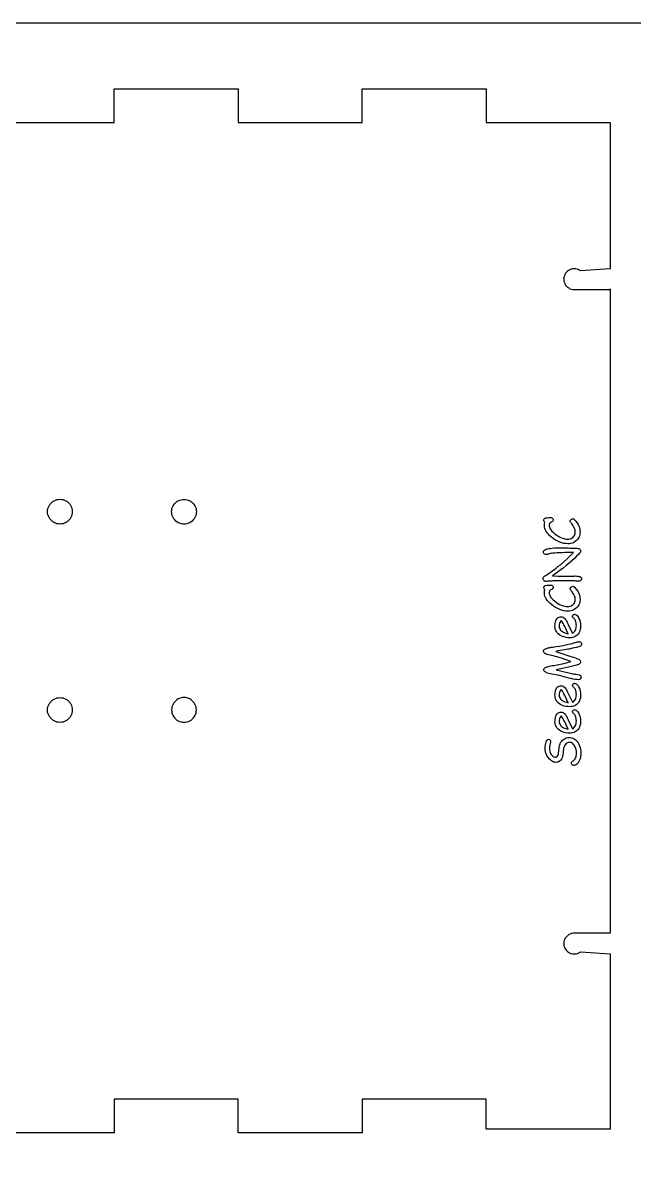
# Model space of a CAD drawing. Extents: x 0 to 650, y 186 to 551.
# Drawn here: x 150.1 to 248.8, y 368.5 to 551.4 of the extents above; entities that cross this region are included whole.
import ezdxf

# ---------------------------------------------------------------- set-up
doc = ezdxf.new("R2010")
doc.units = 0
doc.layers.get('0').update_dxf_attribs({"linetype": 'CONTINUOUS'})

msp = doc.modelspace()

# ---------------------------------------------------------------- linework, layer by layer
at = {"color": 7}
msp.add_lwpolyline([(650.24, 551.399992), (650.24, 185.639992), (0, 185.639992), (0, 551.399992), (650.24, 551.399992), (650.24, 551.399992)], dxfattribs=at)
at = {"color": 1}
msp.add_lwpolyline([(144.919982, 535.320099), (164.919942, 535.320099), (164.919942, 540.720139), (184.919902, 540.720139), (184.919902, 535.320099), (204.919862, 535.320099), (204.919862, 540.720139), (224.920104, 540.720139), (224.920104, 535.320099), (244.920064, 535.320099), (244.920064, 511.700074), (240.140067, 511.359997), (240.140067, 511.359997), (239.939971, 511.480223), (239.739876, 511.58013), (239.540062, 511.659999), (239.319929, 511.700074), (239.100078, 511.700074), (238.859907, 511.680037), (238.640056, 511.620206), (238.640056, 511.620206), (238.640056, 511.620206), (238.419922, 511.540054), (238.220109, 511.440148), (238.040051, 511.300166), (237.880031, 511.160183), (237.740049, 510.980126), (237.63986, 510.78003), (237.539953, 510.580217), (237.539953, 510.580217), (237.539953, 510.580217), (237.480122, 510.360083), (237.460084, 510.120194), (237.460084, 509.900061), (237.480122, 509.68021), (237.539953, 509.480114), (237.63986, 509.259981), (237.740049, 509.060168), (237.740049, 509.060168), (237.740049, 509.060168), (237.900069, 508.88011), (238.060089, 508.72009), (238.239864, 508.600146), (238.43996, 508.480201), (238.660093, 508.40005), (238.879944, 508.359974), (239.120116, 508.340219), (239.120116, 508.340219), (244.920064, 508.340219), (244.920064, 508.440126), (244.920064, 404.519977), (239.120116, 404.519977), (239.120116, 404.519977), (238.899982, 404.500221), (238.680131, 404.460146), (238.459998, 404.379994), (238.259902, 404.280088), (238.080127, 404.160143), (237.920107, 404.000123), (237.760087, 403.820066), (237.760087, 403.820066), (237.760087, 403.820066), (237.63986, 403.640008), (237.539953, 403.420157), (237.480122, 403.220061), (237.440047, 403.00021), (237.440047, 402.780077), (237.460084, 402.540188), (237.519916, 402.320054), (237.519916, 402.320054), (237.519916, 402.320054), (237.620104, 402.100203), (237.720011, 401.920146), (237.859993, 401.740088), (238.020013, 401.580068), (238.180033, 401.440086), (238.380129, 401.340179), (238.59998, 401.23999), (238.59998, 401.23999), (238.59998, 401.23999), (238.839869, 401.180159), (239.060002, 401.160121), (239.299891, 401.160121), (239.520024, 401.200197), (239.739876, 401.280066), (239.939971, 401.379972), (240.140067, 401.500199), (240.140067, 401.500199), (244.920064, 401.160121), (244.920064, 372.920119), (224.920104, 372.920119), (224.920104, 377.720154), (204.919862, 377.720154), (204.919862, 372.300077), (184.919902, 372.300077), (184.919902, 377.720154), (164.919942, 377.720154), (164.919942, 372.300077), (144.919982, 372.300077)], dxfattribs=at)
at = {"color": 5}
for points in [[(154.1399, 472.52001), (154.159938, 472.780219), (154.200013, 473.020108), (154.279882, 473.239959), (154.380071, 473.460092), (154.500016, 473.660188), (154.660036, 473.839963), (154.820056, 474.020021), (155.000113, 474.160003), (155.199927, 474.279948), (155.42006, 474.380137), (155.659949, 474.460006), (155.90012, 474.500081), (156.140009, 474.520119), (156.140009, 474.520119), (156.140009, 474.520119), (156.399936, 474.500081), (156.640107, 474.460006), (156.879996, 474.380137), (157.080091, 474.279948), (157.299942, 474.160003), (157.48, 474.020021), (157.64002, 473.839963), (157.80004, 473.660188), (157.919984, 473.460092), (158.019891, 473.239959), (158.080004, 473.020108), (158.140118, 472.780219), (158.140118, 472.52001), (158.140118, 472.52001), (158.140118, 472.52001), (158.140118, 472.260083), (158.080004, 472.020194), (158.019891, 471.800061), (157.919984, 471.58021), (157.80004, 471.380114), (157.64002, 471.200057), (157.48, 471.019999), (157.299942, 470.880017), (157.080091, 470.760072), (156.879996, 470.660166), (156.640107, 470.580014), (156.399936, 470.540221), (156.140009, 470.520183), (156.140009, 470.520183), (156.140009, 470.520183), (155.90012, 470.540221), (155.659949, 470.580014), (155.42006, 470.660166), (155.199927, 470.760072), (155.000113, 470.880017), (154.820056, 471.019999), (154.660036, 471.200057), (154.500016, 471.380114), (154.380071, 471.58021), (154.279882, 471.800061), (154.200013, 472.020194), (154.159938, 472.260083), (154.1399, 472.52001), (154.1399, 472.52001)], [(174.159898, 472.499972), (174.179936, 472.760181), (174.220011, 473.00007), (174.29988, 473.220203), (174.400069, 473.440054), (174.520013, 473.64015), (174.659996, 473.839963), (174.840053, 473.999983), (175.020111, 474.139966), (175.219924, 474.260192), (175.440058, 474.360099), (175.679947, 474.439968), (175.920118, 474.480043), (176.160007, 474.500081), (176.160007, 474.500081), (176.160007, 474.500081), (176.419933, 474.480043), (176.660104, 474.439968), (176.879956, 474.360099), (177.100089, 474.260192), (177.299902, 474.139966), (177.499998, 473.999983), (177.660018, 473.839963), (177.8, 473.64015), (177.919944, 473.440054), (178.020133, 473.220203), (178.100002, 473.00007), (178.140078, 472.760181), (178.160116, 472.499972), (178.160116, 472.499972), (178.160116, 472.499972), (178.140078, 472.260083), (178.100002, 472.020194), (178.020133, 471.780023), (177.919944, 471.560172), (177.8, 471.360077), (177.660018, 471.180019), (177.499998, 470.999961), (177.299902, 470.859979), (177.100089, 470.740034), (176.879956, 470.640128), (176.660104, 470.559977), (176.419933, 470.520183), (176.160007, 470.500146), (176.160007, 470.500146), (176.160007, 470.500146), (175.920118, 470.520183), (175.679947, 470.559977), (175.440058, 470.640128), (175.219924, 470.740034), (175.020111, 470.859979), (174.840053, 470.999961), (174.659996, 471.180019), (174.520013, 471.360077), (174.400069, 471.560172), (174.29988, 471.780023), (174.220011, 472.020194), (174.179936, 472.260083), (174.159898, 472.499972), (174.159898, 472.499972)], [(154.1399, 440.519961), (154.159938, 440.760132), (154.200013, 441.020059), (154.279882, 441.240192), (154.380071, 441.460043), (154.500016, 441.660139), (154.660036, 441.840197), (154.820056, 442.019972), (155.000113, 442.159954), (155.199927, 442.280181), (155.42006, 442.380088), (155.659949, 442.459957), (155.90012, 442.500032), (156.140009, 442.52007), (156.140009, 442.52007), (156.140009, 442.52007), (156.399936, 442.500032), (156.640107, 442.459957), (156.879996, 442.380088), (157.080091, 442.280181), (157.299942, 442.159954), (157.48, 442.019972), (157.64002, 441.840197), (157.80004, 441.660139), (157.919984, 441.460043), (158.019891, 441.240192), (158.080004, 441.020059), (158.140118, 440.760132), (158.140118, 440.519961), (158.140118, 440.519961), (158.140118, 440.519961), (158.140118, 440.260034), (158.080004, 440.020146), (158.019891, 439.800012), (157.919984, 439.580161), (157.80004, 439.380066), (157.64002, 439.17997), (157.48, 439.01995), (157.299942, 438.879968), (157.080091, 438.760023), (156.879996, 438.660117), (156.640107, 438.579966), (156.399936, 438.540172), (156.140009, 438.520134), (156.140009, 438.520134), (156.140009, 438.520134), (155.90012, 438.540172), (155.659949, 438.579966), (155.42006, 438.660117), (155.199927, 438.760023), (155.000113, 438.879968), (154.820056, 439.01995), (154.660036, 439.17997), (154.500016, 439.380066), (154.380071, 439.580161), (154.279882, 439.800012), (154.200013, 440.020146), (154.159938, 440.260034), (154.1399, 440.519961), (154.1399, 440.519961)], [(174.159898, 440.539999), (174.179936, 440.280072), (174.220011, 440.040183), (174.29988, 439.82005), (174.400069, 439.600199), (174.520013, 439.400103), (174.659996, 439.200008), (174.840053, 439.039988), (175.020111, 438.900006), (175.219924, 438.760023), (175.440058, 438.660117), (175.679947, 438.600003), (175.920118, 438.540172), (176.160007, 438.540172), (176.160007, 438.540172), (176.160007, 438.540172), (176.419933, 438.540172), (176.660104, 438.600003), (176.879956, 438.660117), (177.100089, 438.760023), (177.299902, 438.900006), (177.499998, 439.039988), (177.660018, 439.200008), (177.8, 439.400103), (177.919944, 439.600199), (178.020133, 439.82005), (178.100002, 440.040183), (178.140078, 440.280072), (178.160116, 440.539999), (178.160116, 440.539999), (178.160116, 440.539999), (178.140078, 440.78017), (178.100002, 441.020059), (178.020133, 441.259948), (177.919944, 441.480081), (177.8, 441.680177), (177.660018, 441.859952), (177.499998, 442.019972), (177.299902, 442.179992), (177.100089, 442.300219), (176.879956, 442.400126), (176.660104, 442.479994), (176.419933, 442.52007), (176.160007, 442.540108), (176.160007, 442.540108), (176.160007, 442.540108), (175.920118, 442.52007), (175.679947, 442.479994), (175.440058, 442.400126), (175.219924, 442.300219), (175.020111, 442.179992), (174.840053, 442.019972), (174.659996, 441.859952), (174.520013, 441.680177), (174.400069, 441.480081), (174.29988, 441.259948), (174.220011, 441.020059), (174.179936, 440.78017), (174.159898, 440.539999), (174.159898, 440.539999)]]:
    msp.add_lwpolyline(points, dxfattribs=at)
at = {"color": 3}
for points in [[(234.32008, 470.220181), (234.340118, 470.399957), (234.340118, 470.559977), (234.340118, 470.559977), (234.359873, 470.699959), (234.399949, 470.820186), (234.399949, 470.820186), (234.32008, 470.900054), (234.259967, 470.980206), (234.219891, 471.060074), (234.200136, 471.159981), (234.200136, 471.159981), (234.219891, 471.26017), (234.259967, 471.340039), (234.340118, 471.42019), (234.419987, 471.459983), (234.559969, 471.500059), (234.559969, 471.500059), (234.780102, 471.540134), (235.019991, 471.560172), (235.299956, 471.560172), (235.299956, 471.560172), (235.399862, 471.560172), (235.500051, 471.520097), (235.57992, 471.480021), (235.57992, 471.480021), (235.640033, 471.42019), (235.699864, 471.360077), (235.719902, 471.280208), (235.719902, 471.180019), (235.719902, 471.180019), (235.719902, 471.10015), (235.680109, 470.999961), (235.619996, 470.94013), (235.540127, 470.880017), (235.439938, 470.820186), (235.439938, 470.820186), (235.340031, 470.760072), (235.240124, 470.719997), (235.180011, 470.660166), (235.139936, 470.62009), (235.139936, 470.62009), (235.139936, 470.559977), (235.119898, 470.480108), (235.09986, 470.360163), (235.09986, 470.220181), (235.09986, 470.220181), (235.119898, 470.060161), (235.180011, 469.900141), (235.25988, 469.740121), (235.380107, 469.560063), (235.540127, 469.380006), (235.719902, 469.199948), (235.940036, 469.000134), (235.940036, 469.000134), (235.940036, 469.000134), (236.240038, 468.800039), (236.499964, 468.599943), (236.779929, 468.440206), (237.059893, 468.319979), (237.320102, 468.220072), (237.580029, 468.140203), (237.839956, 468.100128), (238.099882, 468.100128), (238.099882, 468.100128), (238.27994, 468.100128), (238.459998, 468.140203), (238.640056, 468.200034), (238.800076, 468.300223), (238.940058, 468.40013), (238.940058, 468.40013), (239.08004, 468.540112), (239.179947, 468.680094), (239.24006, 468.840114), (239.280136, 469.000134), (239.299891, 469.180192), (239.299891, 469.180192), (239.299891, 469.380006), (239.260098, 469.580101), (239.199984, 469.780197), (239.100078, 469.98001), (239.100078, 469.98001), (239.039964, 470.080199), (238.980133, 470.180106), (238.879944, 470.320088), (238.780038, 470.480108), (238.660093, 470.640128), (238.660093, 470.640128), (238.579942, 470.760072), (238.539867, 470.840223), (238.500073, 470.920092), (238.500073, 470.980206), (238.500073, 470.980206), (238.500073, 471.080112), (238.539867, 471.159981), (238.620018, 471.240132), (238.620018, 471.240132), (238.699887, 471.299963), (238.800076, 471.340039), (238.899982, 471.360077), (238.899982, 471.360077), (238.999889, 471.340039), (239.100078, 471.299963), (239.199984, 471.220094), (239.199984, 471.220094), (239.40008, 470.960168), (239.580138, 470.719997), (239.739876, 470.46007), (239.860102, 470.200143), (239.960009, 469.959972), (240.020122, 469.700046), (240.059916, 469.440119), (240.079953, 469.180192), (240.079953, 469.180192), (240.059916, 468.960059), (240.039878, 468.759963), (239.980047, 468.56015), (239.88014, 468.360054), (239.779951, 468.179997), (239.639969, 468.019977), (239.479949, 467.859957), (239.479949, 467.859957), (239.479949, 467.859957), (239.280136, 467.700219), (239.060002, 467.559954), (238.839869, 467.460048), (238.59998, 467.400217), (238.360091, 467.340103), (238.099882, 467.340103), (238.099882, 467.340103), (238.099882, 467.340103), (237.780124, 467.360141), (237.440047, 467.400217), (237.120007, 467.480086), (236.799967, 467.60003), (236.459889, 467.76005), (236.120093, 467.940108), (235.800053, 468.159959), (235.459976, 468.420168), (235.459976, 468.420168), (235.200049, 468.640019), (234.959878, 468.860152), (234.760064, 469.080003), (234.620082, 469.320174), (234.4801, 469.540026), (234.399949, 469.780197), (234.340118, 470.000048), (234.32008, 470.220181), (234.32008, 470.220181)], [(234.559969, 461.26019), (234.460062, 461.279946), (234.340118, 461.320021), (234.239929, 461.42021), (234.239929, 461.42021), (234.16006, 461.520117), (234.119984, 461.620023), (234.099947, 461.760006), (234.099947, 461.760006), (234.119984, 461.820119), (234.140022, 461.899988), (234.219891, 461.980139), (234.300042, 462.060008), (234.399949, 462.160197), (234.539931, 462.240066), (234.539931, 462.240066), (234.539931, 462.240066), (234.999953, 462.560106), (235.439938, 462.860108), (235.840129, 463.140072), (236.22, 463.420037), (236.560078, 463.700001), (236.899873, 463.940172), (236.899873, 463.940172), (236.899873, 463.940172), (237.440047, 464.41995), (237.979938, 464.90001), (238.500073, 465.400108), (239.019927, 465.919961), (239.019927, 465.919961), (238.899982, 465.919961), (238.739962, 465.919961), (238.539867, 465.919961), (238.060089, 465.919961), (238.060089, 465.919961), (237.600067, 465.919961), (237.160082, 465.900206), (236.759891, 465.880168), (236.38002, 465.880168), (236.019904, 465.840092), (235.699864, 465.820054), (235.399862, 465.779979), (235.399862, 465.779979), (235.399862, 465.779979), (235.340031, 465.779979), (235.25988, 465.760223), (235.139936, 465.720148), (234.999953, 465.680072), (234.999953, 465.680072), (234.839933, 465.639997), (234.719989, 465.619959), (234.600044, 465.600203), (234.600044, 465.600203), (234.4801, 465.619959), (234.359873, 465.639997), (234.280004, 465.70011), (234.219891, 465.779979), (234.180098, 465.880168), (234.16006, 466.000112), (234.16006, 466.000112), (234.16006, 466.000112), (234.180098, 466.120057), (234.239929, 466.200208), (234.32008, 466.300114), (234.440024, 466.379983), (234.600044, 466.440097), (234.780102, 466.50021), (234.999953, 466.560041), (235.25988, 466.600117), (235.559882, 466.620154), (235.879922, 466.659948), (236.240038, 466.659948), (236.619909, 466.659948), (236.619909, 466.659948), (236.820004, 466.659948), (237.040138, 466.659948), (237.280027, 466.659948), (237.580029, 466.659948), (237.880031, 466.659948), (237.880031, 466.659948), (238.200071, 466.659948), (238.500073, 466.640192), (238.739962, 466.640192), (238.960096, 466.640192), (239.139871, 466.640192), (239.139871, 466.640192), (239.260098, 466.640192), (239.40008, 466.640192), (239.5601, 466.620154), (239.759913, 466.580079), (239.759913, 466.580079), (239.88014, 466.560041), (239.960009, 466.519966), (240.039878, 466.460134), (240.099991, 466.379983), (240.120029, 466.280077), (240.140067, 466.18017), (240.140067, 466.18017), (240.140067, 466.18017), (240.120029, 466.059943), (240.079953, 465.939999), (239.980047, 465.820054), (239.860102, 465.680072), (239.860102, 465.680072), (239.520024, 465.339994), (239.159909, 464.980161), (238.739962, 464.600008), (238.299978, 464.220137), (237.839956, 463.819946), (237.34014, 463.420037), (236.799967, 463.00009), (236.240038, 462.580143), (235.640033, 462.140159), (236.499964, 462.120121), (237.379933, 462.100083), (237.379933, 462.100083), (237.519916, 462.100083), (237.679936, 462.100083), (237.859993, 462.100083), (238.080127, 462.120121), (238.320016, 462.120121), (238.320016, 462.120121), (238.559904, 462.120121), (238.780038, 462.120121), (238.960096, 462.120121), (239.120116, 462.120121), (239.260098, 462.140159), (239.260098, 462.140159), (239.499987, 462.120121), (239.72012, 462.100083), (239.899896, 462.080046), (240.039878, 462.03997), (240.140067, 461.980139), (240.219936, 461.899988), (240.280049, 461.820119), (240.300087, 461.739968), (240.300087, 461.739968), (240.280049, 461.599986), (240.239973, 461.500079), (240.160104, 461.400172), (240.160104, 461.400172), (240.079953, 461.340059), (239.980047, 461.299983), (239.88014, 461.299983), (239.88014, 461.299983), (239.779951, 461.299983), (239.680044, 461.299983), (239.540062, 461.299983), (239.40008, 461.320021), (239.40008, 461.320021), (239.24006, 461.340059), (239.120116, 461.340059), (238.999889, 461.340059), (238.92002, 461.340059), (238.92002, 461.340059), (238.780038, 461.340059), (238.620018, 461.340059), (238.419922, 461.360097), (238.200071, 461.360097), (238.200071, 461.360097), (237.979938, 461.360097), (237.79988, 461.380134), (237.63986, 461.380134), (237.499878, 461.380134), (237.499878, 461.380134), (237.359896, 461.380134), (237.18012, 461.380134), (236.980024, 461.360097), (236.740136, 461.360097), (236.740136, 461.360097), (236.499964, 461.360097), (236.299869, 461.360097), (236.120093, 461.360097), (235.980111, 461.360097), (235.980111, 461.360097), (235.859884, 461.340059), (235.699864, 461.340059), (235.500051, 461.320021), (235.279918, 461.299983), (235.279918, 461.299983), (235.060067, 461.279946), (234.859971, 461.279946), (234.699951, 461.26019), (234.559969, 461.26019), (234.559969, 461.26019)], [(238.500073, 460.099974), (238.500073, 460.200163), (238.539867, 460.280032), (238.620018, 460.360183), (238.620018, 460.360183), (238.699887, 460.420014), (238.800076, 460.46009), (238.899982, 460.480128), (238.899982, 460.480128), (238.999889, 460.46009), (239.100078, 460.420014), (239.199984, 460.340146), (239.199984, 460.340146), (239.40008, 460.080219), (239.580138, 459.82001), (239.739876, 459.580121), (239.860102, 459.320194), (239.960009, 459.059986), (240.020122, 458.820097), (240.059916, 458.56017), (240.079953, 458.299961), (240.079953, 458.299961), (240.059916, 458.08011), (240.039878, 457.880014), (239.980047, 457.680201), (239.88014, 457.480106), (239.779951, 457.300048), (239.639969, 457.140028), (239.479949, 456.980008), (239.479949, 456.980008), (239.479949, 456.980008), (239.280136, 456.819988), (239.060002, 456.680006), (238.839869, 456.580099), (238.59998, 456.499948), (238.360091, 456.460154), (238.099882, 456.440117), (238.099882, 456.440117), (238.099882, 456.440117), (237.780124, 456.460154), (237.440047, 456.519986), (237.120007, 456.600137), (236.799967, 456.720081), (236.459889, 456.880101), (236.120093, 457.060159), (235.800053, 457.28001), (235.459976, 457.520181), (235.459976, 457.520181), (235.200049, 457.76007), (234.959878, 457.980203), (234.760064, 458.200054), (234.620082, 458.439943), (234.4801, 458.660077), (234.399949, 458.88021), (234.340118, 459.120099), (234.32008, 459.33995), (234.32008, 459.33995), (234.340118, 459.520008), (234.340118, 459.680028), (234.340118, 459.680028), (234.359873, 459.82001), (234.399949, 459.939954), (234.399949, 459.939954), (234.32008, 460.020106), (234.259967, 460.099974), (234.219891, 460.180126), (234.200136, 460.280032), (234.200136, 460.280032), (234.219891, 460.380221), (234.259967, 460.46009), (234.340118, 460.520203), (234.419987, 460.580034), (234.559969, 460.62011), (234.559969, 460.62011), (234.780102, 460.640148), (235.019991, 460.660186), (235.299956, 460.680223), (235.299956, 460.680223), (235.399862, 460.660186), (235.500051, 460.640148), (235.57992, 460.600072), (235.57992, 460.600072), (235.640033, 460.539959), (235.699864, 460.46009), (235.719902, 460.380221), (235.719902, 460.30007), (235.719902, 460.30007), (235.719902, 460.200163), (235.680109, 460.120012), (235.619996, 460.060181), (235.540127, 459.98003), (235.439938, 459.939954), (235.439938, 459.939954), (235.340031, 459.880123), (235.240124, 459.840048), (235.180011, 459.780217), (235.139936, 459.740141), (235.139936, 459.740141), (235.139936, 459.680028), (235.119898, 459.600159), (235.09986, 459.480214), (235.09986, 459.33995), (235.09986, 459.33995), (235.119898, 459.180212), (235.180011, 459.020192), (235.25988, 458.840134), (235.380107, 458.680114), (235.540127, 458.500057), (235.719902, 458.299961), (235.940036, 458.120186), (235.940036, 458.120186), (235.940036, 458.120186), (236.240038, 457.900052), (236.499964, 457.719994), (236.779929, 457.559974), (237.059893, 457.44003), (237.320102, 457.340123), (237.580029, 457.259972), (237.839956, 457.220179), (238.099882, 457.200141), (238.099882, 457.200141), (238.27994, 457.220179), (238.459998, 457.259972), (238.640056, 457.320086), (238.800076, 457.419992), (238.940058, 457.520181), (238.940058, 457.520181), (239.08004, 457.660163), (239.179947, 457.800146), (239.24006, 457.960166), (239.280136, 458.120186), (239.299891, 458.299961), (239.299891, 458.299961), (239.299891, 458.500057), (239.260098, 458.700152), (239.199984, 458.899966), (239.100078, 459.080023), (239.100078, 459.080023), (239.039964, 459.180212), (238.980133, 459.300157), (238.879944, 459.440139), (238.780038, 459.600159), (238.660093, 459.760179), (238.660093, 459.760179), (238.579942, 459.860086), (238.539867, 459.959992), (238.500073, 460.020106), (238.500073, 460.099974), (238.500073, 460.099974)], [(239.319929, 453.400019), (239.380042, 453.580077), (239.439873, 453.760134), (239.459911, 453.940192), (239.479949, 454.140006), (239.479949, 454.140006), (239.459911, 454.340101), (239.439873, 454.540197), (239.380042, 454.760048), (239.380042, 454.760048), (239.319929, 454.920068), (239.260098, 455.080088), (239.199984, 455.179994), (239.120116, 455.280183), (239.060002, 455.340014), (239.060002, 455.340014), (238.960096, 455.400128), (238.899982, 455.479997), (238.859907, 455.54011), (238.839869, 455.619979), (238.839869, 455.619979), (238.859907, 455.70013), (238.899982, 455.779999), (238.940058, 455.86015), (238.940058, 455.86015), (239.019927, 455.919981), (239.100078, 455.940019), (239.179947, 455.960057), (239.179947, 455.960057), (239.299891, 455.940019), (239.420118, 455.899943), (239.520024, 455.840112), (239.619931, 455.740206), (239.72012, 455.619979), (239.820027, 455.459959), (239.899896, 455.280183), (239.899896, 455.280183), (239.899896, 455.280183), (240.020122, 455.000219), (240.099991, 454.700217), (240.140067, 454.41997), (240.160104, 454.140006), (240.160104, 454.140006), (240.160104, 453.880079), (240.120029, 453.620152), (240.059916, 453.379981), (239.980047, 453.140092), (239.860102, 452.939997), (239.739876, 452.760221), (239.739876, 452.760221), (239.739876, 452.760221), (239.599893, 452.600201), (239.439873, 452.479974), (239.260098, 452.36003), (239.060002, 452.280161), (238.859907, 452.220048), (238.640056, 452.179972), (238.399884, 452.179972), (238.399884, 452.179972), (238.399884, 452.179972), (238.080127, 452.179972), (237.780124, 452.220048), (237.499878, 452.300199), (237.239951, 452.380068), (236.980024, 452.500012), (236.759891, 452.660032), (236.759891, 452.660032), (236.759891, 452.660032), (236.560078, 452.820052), (236.400058, 452.980072), (236.260076, 453.16013), (236.159887, 453.359943), (236.080018, 453.580077), (236.039942, 453.80021), (236.019904, 454.040099), (236.019904, 454.040099), (236.019904, 454.040099), (236.039942, 454.279988), (236.05998, 454.520159), (236.100056, 454.719972), (236.159887, 454.90003), (236.240038, 455.080088), (236.240038, 455.080088), (236.319907, 455.22007), (236.440133, 455.340014), (236.560078, 455.440203), (236.70006, 455.500034), (236.86008, 455.560148), (237.040138, 455.560148), (237.040138, 455.560148), (237.040138, 455.560148), (237.18012, 455.54011), (237.34014, 455.500034), (237.480122, 455.400128), (237.600067, 455.280183), (237.740049, 455.140201), (237.740049, 455.140201), (237.780124, 455.06005), (237.839956, 454.960143), (237.900069, 454.840199), (237.979938, 454.700217), (238.060089, 454.520159), (238.159996, 454.320063), (238.159996, 454.320063), (238.839869, 452.880166), (238.839869, 452.880166), (238.999889, 453.00011), (239.120116, 453.120054), (239.220022, 453.260037), (239.319929, 453.400019), (239.319929, 453.400019)], [(237.600067, 453.979986), (237.460084, 454.240194), (237.34014, 454.460046), (237.219913, 454.660141), (237.120007, 454.820161), (237.000062, 454.960143), (237.000062, 454.960143), (236.899873, 454.820161), (236.820004, 454.660141), (236.759891, 454.480083), (236.720098, 454.25995), (236.70006, 454.040099), (236.70006, 454.040099), (236.720098, 453.860041), (236.759891, 453.700021), (236.840042, 453.540001), (236.939949, 453.400019), (237.059893, 453.280074), (237.059893, 453.280074), (237.219913, 453.16013), (237.399971, 453.060223), (237.620104, 452.960034), (237.880031, 452.880166), (238.139958, 452.820052), (237.600067, 453.979986), (237.600067, 453.979986)], [(234.440024, 446.659988), (234.340118, 446.740139), (234.280004, 446.820008), (234.239929, 446.920197), (234.219891, 447.040141), (234.219891, 447.040141), (234.239929, 447.12001), (234.259967, 447.220199), (234.32008, 447.28003), (234.399949, 447.340143), (234.500138, 447.399974), (234.500138, 447.399974), (234.620082, 447.44005), (234.760064, 447.480126), (234.920084, 447.539957), (235.119898, 447.580032), (235.340031, 447.620108), (235.599958, 447.680221), (235.879922, 447.720014), (235.879922, 447.720014), (235.879922, 447.720014), (236.38002, 447.820203), (236.919911, 447.92011), (237.460084, 448.040054), (238.020013, 448.180037), (238.579942, 448.340057), (238.579942, 448.340057), (237.839956, 448.620021), (237.099969, 448.879948), (236.319907, 449.100081), (235.540127, 449.320214), (234.979916, 449.440159), (234.979916, 449.440159), (234.780102, 449.479952), (234.600044, 449.540066), (234.440024, 449.620217), (234.440024, 449.620217), (234.340118, 449.680048), (234.259967, 449.740161), (234.200136, 449.840068), (234.180098, 449.920219), (234.16006, 450.020126), (234.16006, 450.020126), (234.180098, 450.099994), (234.219891, 450.200183), (234.280004, 450.280052), (234.379911, 450.340166), (234.4801, 450.399997), (234.620082, 450.46011), (234.80014, 450.520223), (234.80014, 450.520223), (234.80014, 450.520223), (234.880009, 450.539979), (234.999953, 450.560017), (235.119898, 450.580054), (235.299956, 450.600092), (235.480013, 450.640168), (235.699864, 450.660206), (235.699864, 450.660206), (235.699864, 450.660206), (236.240038, 450.740074), (236.779929, 450.819943), (237.280027, 450.920132), (237.760087, 451.020039), (238.200071, 451.119946), (238.620018, 451.220134), (238.620018, 451.220134), (239.280136, 451.400192), (239.280136, 451.400192), (239.479949, 451.460023), (239.639969, 451.500099), (239.759913, 451.540174), (239.860102, 451.540174), (239.919933, 451.560212), (239.919933, 451.560212), (240.020122, 451.540174), (240.120029, 451.500099), (240.199898, 451.439986), (240.199898, 451.439986), (240.260011, 451.340079), (240.300087, 451.26021), (240.300087, 451.160021), (240.300087, 451.160021), (240.300087, 451.060114), (240.260011, 450.960208), (240.17986, 450.880057), (240.099991, 450.819943), (240.099991, 450.819943), (239.980047, 450.760112), (239.860102, 450.699999), (239.680044, 450.660206), (239.479949, 450.600092), (238.839869, 450.480148), (238.839869, 450.480148), (238.699887, 450.440072), (238.539867, 450.399997), (238.340053, 450.360203), (238.11992, 450.320128), (237.859993, 450.260014), (237.580029, 450.220221), (237.259989, 450.160108), (236.919911, 450.099994), (236.560078, 450.040163), (236.159887, 449.98005), (236.159887, 449.98005), (238.43996, 449.220026), (239.159909, 449.000174), (239.159909, 449.000174), (239.439873, 448.899986), (239.660007, 448.800079), (239.860102, 448.700172), (239.860102, 448.700172), (239.960009, 448.640059), (240.059916, 448.56019), (240.099991, 448.480039), (240.140067, 448.380132), (240.160104, 448.279943), (240.160104, 448.279943), (240.140067, 448.180037), (240.099991, 448.08013), (240.020122, 447.999979), (239.919933, 447.92011), (239.919933, 447.92011), (239.799989, 447.880034), (239.660007, 447.820203), (239.499987, 447.780128), (239.08004, 447.660183), (239.08004, 447.660183), (238.399884, 447.480126), (237.699973, 447.300068), (236.959987, 447.140048), (236.22, 446.980028), (236.899873, 446.860083), (238.899982, 446.359986), (238.899982, 446.359986), (239.060002, 446.339948), (239.24006, 446.320192), (239.439873, 446.280117), (239.680044, 446.240041), (239.939971, 446.18021), (239.939971, 446.18021), (240.039878, 446.120097), (240.140067, 446.059983), (240.199898, 445.980114), (240.219936, 445.899963), (240.239973, 445.800057), (240.239973, 445.800057), (240.219936, 445.680112), (240.17986, 445.580206), (240.099991, 445.500054), (240.099991, 445.500054), (240.020122, 445.440223), (239.919933, 445.420186), (239.820027, 445.400148), (239.820027, 445.400148), (239.5601, 445.420186), (239.280136, 445.440223), (238.960096, 445.500054), (238.620018, 445.580206), (238.259902, 445.660074), (236.740136, 446.080021), (235.540127, 446.300154), (235.540127, 446.300154), (235.279918, 446.359986), (235.040029, 446.420099), (234.839933, 446.480212), (234.679913, 446.540043), (234.539931, 446.600157), (234.440024, 446.659988), (234.440024, 446.659988)], [(239.319929, 442.280181), (239.380042, 442.440201), (239.439873, 442.619977), (239.459911, 442.820072), (239.479949, 443.020168), (239.479949, 443.020168), (239.459911, 443.199943), (239.439873, 443.400039), (239.380042, 443.64021), (239.380042, 443.64021), (239.319929, 443.799948), (239.260098, 443.940212), (239.199984, 444.060157), (239.120116, 444.140026), (239.060002, 444.220177), (239.060002, 444.220177), (238.960096, 444.280008), (238.899982, 444.340121), (238.859907, 444.41999), (238.839869, 444.480103), (238.839869, 444.480103), (238.859907, 444.58001), (238.899982, 444.660161), (238.940058, 444.719992), (238.940058, 444.719992), (239.019927, 444.780106), (239.100078, 444.820181), (239.179947, 444.840219), (239.179947, 444.840219), (239.299891, 444.820181), (239.420118, 444.780106), (239.520024, 444.699954), (239.619931, 444.600048), (239.72012, 444.480103), (239.820027, 444.340121), (239.899896, 444.160063), (239.899896, 444.160063), (239.899896, 444.160063), (240.020122, 443.860061), (240.099991, 443.580097), (240.140067, 443.300132), (240.160104, 443.020168), (240.160104, 443.020168), (240.160104, 442.740203), (240.120029, 442.479994), (240.059916, 442.240106), (239.980047, 442.019972), (239.860102, 441.820159), (239.739876, 441.640101), (239.739876, 441.640101), (239.739876, 441.640101), (239.599893, 441.480081), (239.439873, 441.340099), (239.260098, 441.240192), (239.060002, 441.160041), (238.859907, 441.10021), (238.640056, 441.060134), (238.399884, 441.040097), (238.399884, 441.040097), (238.399884, 441.040097), (238.080127, 441.060134), (237.780124, 441.10021), (237.499878, 441.160041), (237.239951, 441.259948), (236.980024, 441.380174), (236.759891, 441.520157), (236.759891, 441.520157), (236.759891, 441.520157), (236.560078, 441.680177), (236.400058, 441.859952), (236.260076, 442.04001), (236.159887, 442.240106), (236.080018, 442.440201), (236.039942, 442.68009), (236.019904, 442.919979), (236.019904, 442.919979), (236.019904, 442.919979), (236.039942, 443.16015), (236.05998, 443.380001), (236.100056, 443.600134), (236.159887, 443.780192), (236.240038, 443.940212), (236.240038, 443.940212), (236.319907, 444.09995), (236.440133, 444.220177), (236.560078, 444.320083), (236.70006, 444.380197), (236.86008, 444.41999), (237.040138, 444.440028), (237.040138, 444.440028), (237.040138, 444.440028), (237.18012, 444.41999), (237.34014, 444.360159), (237.480122, 444.280008), (237.600067, 444.160063), (237.740049, 444.000043), (237.740049, 444.000043), (237.780124, 443.940212), (237.839956, 443.840023), (237.900069, 443.720079), (237.979938, 443.560059), (238.060089, 443.400039), (238.159996, 443.199943), (238.159996, 443.199943), (238.839869, 441.760046), (238.839869, 441.760046), (238.999889, 441.859952), (239.120116, 442.000217), (239.220022, 442.120161), (239.319929, 442.280181), (239.319929, 442.280181)], [(237.600067, 442.860148), (237.460084, 443.120074), (237.34014, 443.340208), (237.219913, 443.540021), (237.120007, 443.700041), (237.000062, 443.840023), (237.000062, 443.840023), (236.899873, 443.700041), (236.820004, 443.519983), (236.759891, 443.340208), (236.720098, 443.140112), (236.70006, 442.919979), (236.70006, 442.919979), (236.720098, 442.740203), (236.759891, 442.580183), (236.840042, 442.420163), (236.939949, 442.280181), (237.059893, 442.140199), (237.059893, 442.140199), (237.219913, 442.019972), (237.399971, 441.920066), (237.620104, 441.840197), (237.880031, 441.760046), (238.139958, 441.680177), (237.600067, 442.860148), (237.600067, 442.860148)], [(238.839869, 440.219959), (238.859907, 440.320148), (238.899982, 440.400017), (238.940058, 440.46013), (238.940058, 440.46013), (239.019927, 440.519961), (239.100078, 440.560037), (239.179947, 440.580074), (239.179947, 440.580074), (239.299891, 440.560037), (239.420118, 440.519961), (239.520024, 440.440092), (239.619931, 440.340186), (239.72012, 440.219959), (239.820027, 440.079977), (239.899896, 439.900201), (239.899896, 439.900201), (239.899896, 439.900201), (240.020122, 439.600199), (240.099991, 439.319952), (240.140067, 439.039988), (240.160104, 438.760023), (240.160104, 438.760023), (240.160104, 438.480059), (240.120029, 438.220132), (240.059916, 437.979961), (239.980047, 437.76011), (239.860102, 437.560014), (239.739876, 437.360201), (239.739876, 437.360201), (239.739876, 437.360201), (239.599893, 437.220219), (239.439873, 437.079954), (239.260098, 436.980048), (239.060002, 436.900179), (238.859907, 436.840066), (238.640056, 436.79999), (238.399884, 436.779952), (238.399884, 436.779952), (238.399884, 436.779952), (238.080127, 436.79999), (237.780124, 436.840066), (237.499878, 436.900179), (237.239951, 437.000086), (236.980024, 437.12003), (236.759891, 437.260012), (236.759891, 437.260012), (236.759891, 437.260012), (236.560078, 437.420032), (236.400058, 437.60009), (236.260076, 437.780148), (236.159887, 437.979961), (236.080018, 438.180057), (236.039942, 438.419946), (236.019904, 438.660117), (236.019904, 438.660117), (236.019904, 438.660117), (236.039942, 438.900006), (236.05998, 439.120139), (236.100056, 439.319952), (236.159887, 439.520048), (236.240038, 439.680068), (236.240038, 439.680068), (236.319907, 439.840088), (236.440133, 439.960032), (236.560078, 440.060221), (236.70006, 440.120052), (236.86008, 440.160128), (237.040138, 440.180166), (237.040138, 440.180166), (237.040138, 440.180166), (237.18012, 440.160128), (237.34014, 440.100014), (237.480122, 440.020146), (237.600067, 439.900201), (237.740049, 439.740181), (237.740049, 439.740181), (237.780124, 439.680068), (237.839956, 439.580161), (237.900069, 439.460217), (237.979938, 439.300197), (238.060089, 439.140177), (238.159996, 438.940081), (238.159996, 438.940081), (238.839869, 437.500183), (238.839869, 437.500183), (238.999889, 437.60009), (239.120116, 437.720034), (239.220022, 437.860017), (239.319929, 438.020037), (239.319929, 438.020037), (239.380042, 438.180057), (239.439873, 438.360114), (239.459911, 438.56021), (239.479949, 438.760023), (239.479949, 438.760023), (239.459911, 438.940081), (239.439873, 439.140177), (239.380042, 439.380066), (239.380042, 439.380066), (239.319929, 439.540086), (239.260098, 439.680068), (239.199984, 439.800012), (239.120116, 439.880163), (239.060002, 439.960032), (239.060002, 439.960032), (238.960096, 440.020146), (238.899982, 440.079977), (238.859907, 440.160128), (238.839869, 440.219959), (238.839869, 440.219959)], [(237.000062, 439.580161), (236.899873, 439.440179), (236.820004, 439.260121), (236.759891, 439.080063), (236.720098, 438.879968), (236.70006, 438.660117), (236.70006, 438.660117), (236.720098, 438.480059), (236.759891, 438.320039), (236.840042, 438.160019), (236.939949, 438.020037), (237.059893, 437.880054), (237.059893, 437.880054), (237.219913, 437.76011), (237.399971, 437.660203), (237.620104, 437.580052), (237.880031, 437.500183), (238.139958, 437.420032), (237.600067, 438.600003), (237.600067, 438.600003), (237.460084, 438.860212), (237.34014, 439.080063), (237.219913, 439.280159), (237.120007, 439.440179), (237.000062, 439.580161), (237.000062, 439.580161)], [(239.280136, 432.619997), (239.360004, 432.780017), (239.420118, 432.940037), (239.459911, 433.120094), (239.499987, 433.339946), (239.499987, 433.560079), (239.499987, 433.560079), (239.479949, 433.860081), (239.439873, 434.140046), (239.360004, 434.399972), (239.24006, 434.660181), (239.24006, 434.660181), (239.139871, 434.839957), (239.039964, 434.980221), (238.92002, 435.100166), (238.800076, 435.180034), (238.660093, 435.260186), (238.500073, 435.299979), (238.340053, 435.299979), (238.340053, 435.299979), (238.340053, 435.299979), (238.180033, 435.299979), (238.040051, 435.240148), (237.920107, 435.180034), (237.79988, 435.06009), (237.679936, 434.920108), (237.580029, 434.760088), (237.580029, 434.760088), (237.580029, 434.760088), (237.499878, 434.58003), (237.420009, 434.360179), (237.379933, 434.140046), (237.34014, 433.880119), (237.320102, 433.620192), (237.320102, 433.620192), (237.300064, 433.339946), (237.239951, 433.080019), (237.160082, 432.820092), (237.059893, 432.599959), (237.059893, 432.599959), (236.959987, 432.440221), (236.820004, 432.299957), (236.680022, 432.20005), (236.54004, 432.120181), (236.359982, 432.080106), (236.179924, 432.060068), (236.179924, 432.060068), (236.179924, 432.060068), (235.999867, 432.080106), (235.800053, 432.120181), (235.619996, 432.20005), (235.439938, 432.319994), (235.279918, 432.459977), (235.09986, 432.640034), (234.940122, 432.84013), (234.940122, 432.84013), (234.940122, 432.84013), (234.780102, 433.080019), (234.659876, 433.32019), (234.559969, 433.580117), (234.4801, 433.840043), (234.440024, 434.09997), (234.419987, 434.340141), (234.419987, 434.340141), (234.419987, 434.340141), (234.440024, 434.600068), (234.4801, 434.880032), (234.539931, 435.180034), (234.539931, 435.180034), (234.600044, 435.360092), (234.659876, 435.520112), (234.740027, 435.640057), (234.80014, 435.720208), (234.880009, 435.780039), (234.959878, 435.800077), (234.959878, 435.800077), (234.959878, 435.800077), (235.060067, 435.780039), (235.139936, 435.760001), (235.220087, 435.720208), (235.25988, 435.640057), (235.279918, 435.560188), (235.299956, 435.459999), (235.299956, 435.459999), (235.299956, 435.459999), (235.299956, 435.360092), (235.279918, 435.240148), (235.25988, 435.100166), (235.220087, 434.920108), (235.220087, 434.920108), (235.180011, 434.74005), (235.159973, 434.58003), (235.139936, 434.440048), (235.139936, 434.340141), (235.139936, 434.340141), (235.159973, 434.09997), (235.180011, 433.880119), (235.240124, 433.680023), (235.319993, 433.499966), (235.4199, 433.32019), (235.4199, 433.32019), (235.559882, 433.180208), (235.680109, 433.059981), (235.820091, 432.980112), (235.980111, 432.919999), (236.140131, 432.899961), (236.140131, 432.899961), (236.240038, 432.919999), (236.319907, 432.960074), (236.400058, 433.039943), (236.479927, 433.16017), (236.54004, 433.300152), (236.580116, 433.460172), (236.580116, 433.460172), (236.580116, 433.460172), (236.599871, 433.560079), (236.619909, 433.700061), (236.639947, 433.860081), (236.659984, 434.040139), (236.680022, 434.280028), (236.680022, 434.280028), (236.70006, 434.559992), (236.759891, 434.820201), (236.840042, 435.040052), (236.939949, 435.260186), (237.079931, 435.459999), (237.219913, 435.640057), (237.219913, 435.640057), (237.219913, 435.640057), (237.379933, 435.780039), (237.539953, 435.879946), (237.720011, 435.960097), (237.900069, 436.039966), (238.099882, 436.060003), (238.299978, 436.080041), (238.299978, 436.080041), (238.299978, 436.080041), (238.520111, 436.060003), (238.719924, 436.02021), (238.92002, 435.960097), (239.100078, 435.879946), (239.280136, 435.760001), (239.439873, 435.620019), (239.599893, 435.439961), (239.739876, 435.240148), (239.739876, 435.240148), (239.88014, 434.999977), (240.000084, 434.74005), (240.099991, 434.460086), (240.160104, 434.180121), (240.199898, 433.880119), (240.199898, 433.560079), (240.199898, 433.560079), (240.199898, 433.560079), (240.199898, 433.300152), (240.160104, 433.020188), (240.120029, 432.780017), (240.039878, 432.52009), (239.939971, 432.299957), (239.939971, 432.299957), (239.840064, 432.100143), (239.739876, 431.940123), (239.619931, 431.820179), (239.479949, 431.71999), (239.360004, 431.640121), (239.199984, 431.600046), (239.039964, 431.580008), (239.039964, 431.580008), (239.039964, 431.580008), (238.940058, 431.580008), (238.859907, 431.620083), (238.780038, 431.680197), (238.780038, 431.680197), (238.719924, 431.760066), (238.699887, 431.859972), (238.680131, 431.960161), (238.680131, 431.960161), (238.699887, 432.04003), (238.739962, 432.140219), (238.800076, 432.220088), (238.899982, 432.280201), (238.899982, 432.280201), (239.019927, 432.380108), (239.139871, 432.459977), (239.220022, 432.560166), (239.280136, 432.619997), (239.280136, 432.619997)]]:
    msp.add_lwpolyline(points, dxfattribs=at)

doc.saveas('drawing.dxf')
